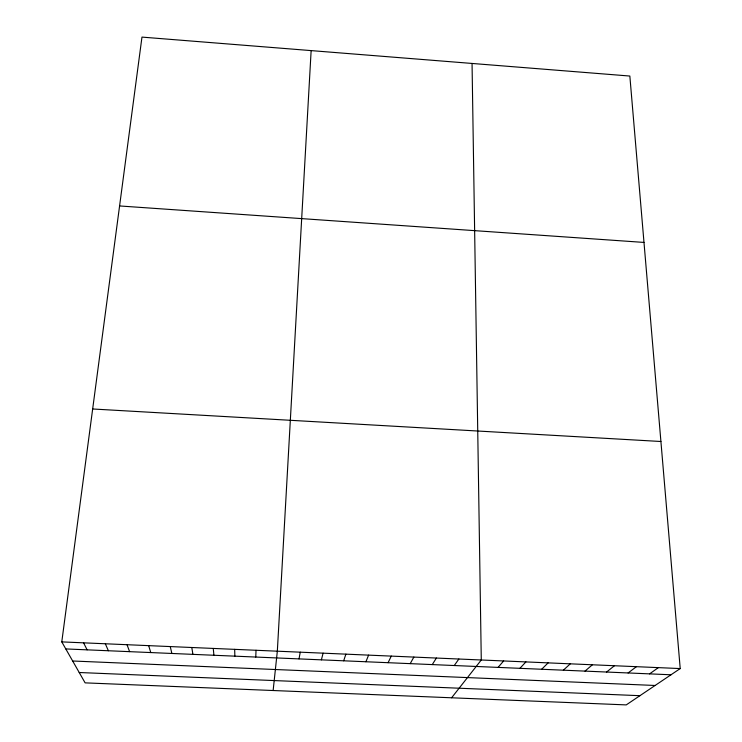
<?xml version="1.0" encoding="UTF-8"?>
<svg xmlns="http://www.w3.org/2000/svg" width="742" height="742" viewBox="0 0 742 742"><rect width="100%" height="100%" fill="white"/><g stroke="black" fill="none" stroke-linecap="round" stroke-linejoin="round"><path stroke-width="1.11" d="M255.767 657.05L256.027 650.28M311.139 50.604L277.332 651.198L273.139 690.514M61.781 641.895L141.972 37.1L629.847 76.046L680.219 668.57L626.239 704.9L85.117 682.863L61.781 641.895L680.219 668.57M299.026 658.896L300.241 652.181M321.388 659.851L323.095 653.164M343.685 660.807L345.883 654.147M365.917 661.753L368.598 655.13M388.094 662.699L391.266 656.104M410.205 663.645L413.86 657.087M432.261 664.591L436.389 658.052M454.262 665.528L458.862 659.026M451.609 697.786L481.28 659.99L472.051 63.45M498.067 667.401L503.623 660.955M519.892 668.329L525.911 661.92M541.651 669.265L548.134 662.875M563.354 670.184L570.301 663.83M584.993 671.111L592.404 664.786M606.576 672.039L614.45 665.732M628.103 672.957L636.432 666.687M649.575 673.875L658.358 667.633M72.66 661.001L655.103 685.478M79.218 672.512L639.938 695.69M65.788 648.935L670.991 674.784M92.657 408.981L660.918 441.499M119.583 205.951L643.991 242.421M83.586 642.841L87.111 649.844M105.336 643.778L108.378 650.753M127.03 644.715L129.6 651.662M148.669 645.642L150.765 652.561M170.252 646.579L171.866 653.461M191.779 647.506L192.929 654.361M213.251 648.434L213.928 655.26M234.667 649.352L234.871 656.16"/></g></svg>
